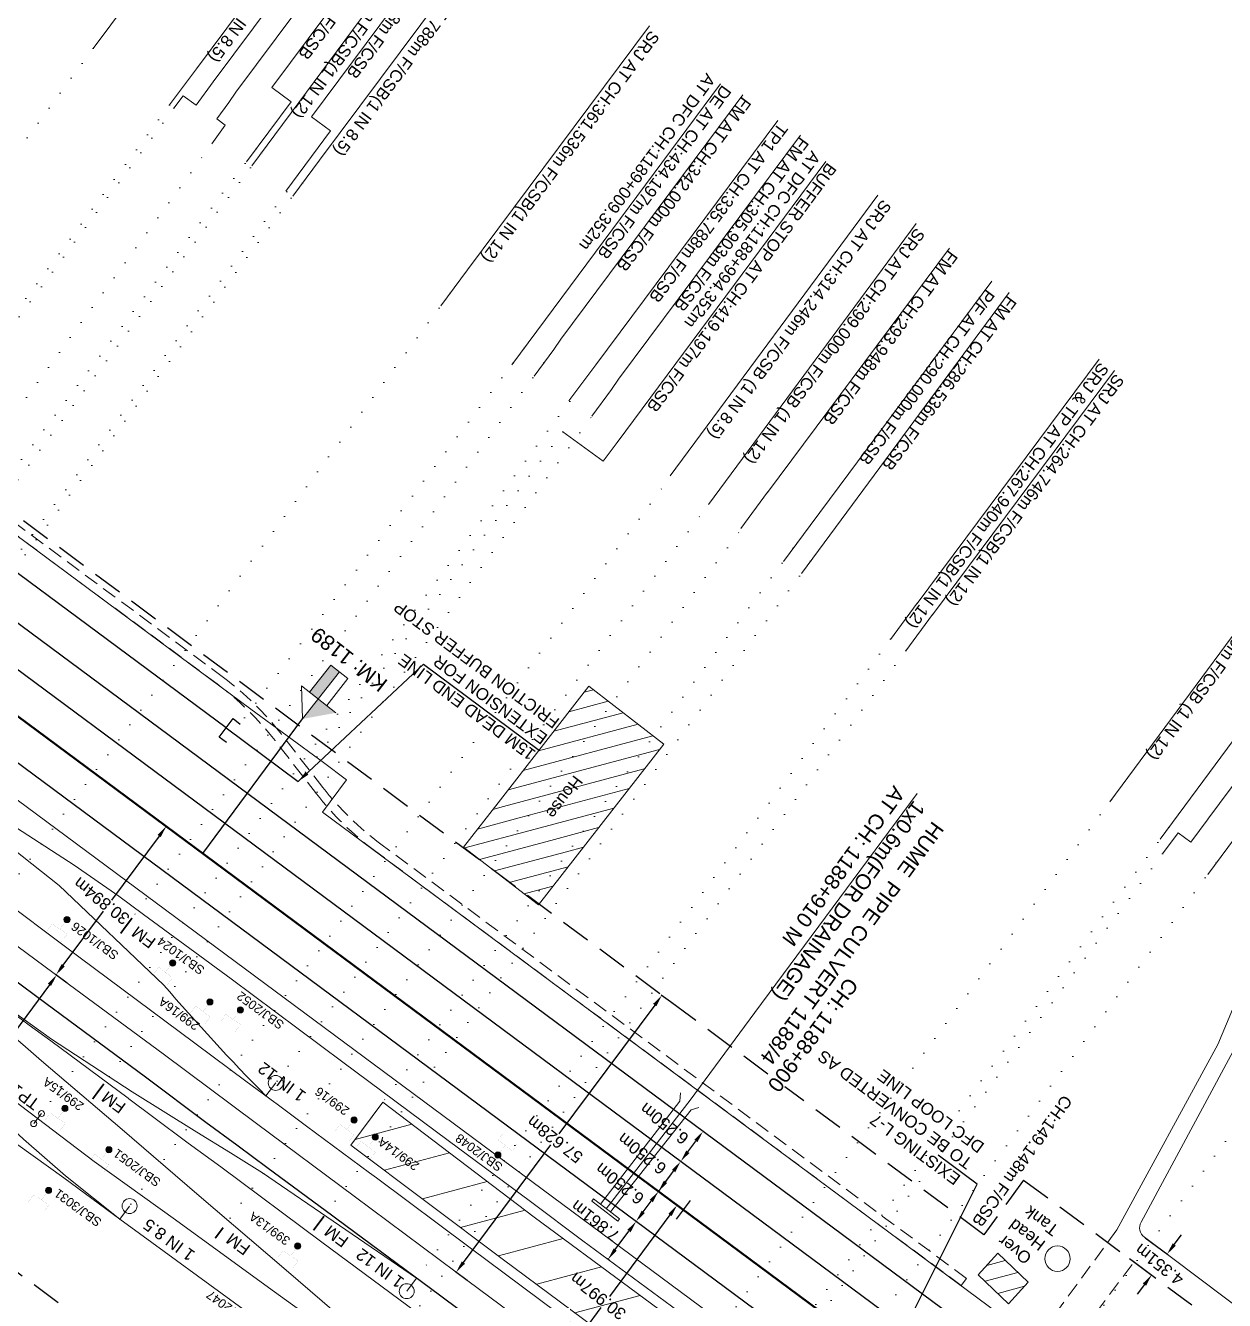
# Model space of a CAD drawing. Header units: metres. Extents: x 643874 to 646664, y 3378445 to 3380508.
# Drawn here: x 645187.2 to 645387.6, y 3379465.1 to 3379678.3 of the extents above; entities that cross this region are included whole.
import ezdxf
from ezdxf.enums import TextEntityAlignment as Align

# ---------------------------------------------------------------- set-up
doc = ezdxf.new("R2010")
doc.units = ezdxf.units.M
doc.header["$MEASUREMENT"] = 0
doc.header["$PDMODE"] = 35
doc.header["$PDSIZE"] = 1
for name, pattern in [('ACAD_ISO07W100', [3, 0, -3]), ('CENTER', [2, 1.25, -0.25, 0.25, -0.25]), ('DASHED', [0.75, 0.5, -0.25]), ('DASHED2', [0.375, 0.25, -0.125])]:
    doc.linetypes.add(name, pattern=pattern)
doc.layers.get('Defpoints').update_dxf_attribs({"color": 5, "lineweight": 0})
for name, color, linetype, lineweight in [('BRIDGE DETAILS PLAN', 7, 'Continuous', 0), ('C-ALIG-LABL-DG', 1, 'Continuous', 25), ('DOTED LINE', 7, 'ACAD_ISO07W100', 18), ('Exg track', 7, 'Continuous', 0), ('EXG. TP1-2', 7, 'Continuous', 13), ('Existing IR Track', 143, 'Continuous', 0), ('Existing Railway Boundary', 36, 'CENTER', 0), ('Km post', 1, 'Continuous', 13), ("NEW CHAWAPAIL STN. SRJ's", 10, 'Continuous', 0), ('NEW DFCC MAIN LINE - SHAMBHU - 05.03.2020$0$Proposed Alignment', 7, 'Continuous', 0), ('OHE MAST', 7, 'Continuous', 0), ('Platform', 7, 'Continuous', 13), ('Proposed Chainage', 10, 'Continuous', 0), ('PROPOSED DFCC TRACK', 1, 'Continuous', 0), ('Residential Building Pucca', 7, 'Continuous', 13), ("SARAI BANJARA STN SRJ's", 251, 'Continuous', 0), ('Subroad Edge', 34, 'Continuous', 0), ('Tank', 7, 'Continuous', 0), ('Text', 7, 'Continuous', 13)]:
    doc.layers.add(name, color=color, linetype=linetype, lineweight=lineweight)
for name, color, linetype in [('Dimension', 10, 'Continuous'), ('PROPOSED STATION BUILDING', 10, 'Continuous'), ("SARAI BANJARA STN. SRJ's", 10, 'Continuous')]:
    doc.layers.add(name, color=color, linetype=linetype)
doc.styles.add('ARIAL', font='arial.ttf')
doc.styles.get("Standard").update_dxf_attribs({"font": 'arial.ttf'})
doc.styles.add('Style-Arial', font='arial.ttf')
doc.styles.add('Text', font='arial.ttf', dxfattribs={"height": 2})
doc.linetypes.add('F-LINE', pattern='A,0.6,["X",Standard,S=0.3,R=0,X=0,Y=-0.15],0.1', length=0.7)
doc.dimstyles.new('ISO-25', dxfattribs={"dimtxt": 2.5, "dimasz": 2.5, "dimexe": 1.25, "dimexo": 0.625, "dimtad": 1, "dimdec": 3, "dimtxsty": 'Standard', "dimcen": 2.5, "dimadec": 0, "dimazin": 0, "dimtfac": 1, "dimtdec": 3, "dimtmove": 0, "dimatfit": 3, "dimfxl": 1, "dimarcsym": 0})
doc.dimstyles.get("Standard").update_dxf_attribs({"dimtxt": 2.5, "dimasz": 2.5, "dimexe": 0.18, "dimexo": 0.0625, "dimgap": 0.09, "dimtad": 0, "dimtih": 1, "dimtoh": 1, "dimdec": 3, "dimzin": 0, "dimdsep": 46, "dimtxsty": 'ARIAL', "dimcen": 0.09, "dimadec": 0, "dimazin": 0, "dimtfac": 1, "dimtdec": 3, "dimtofl": 0, "dimtmove": 0, "dimatfit": 3, "dimfxl": 1, "dimtolj": 1, "dimtzin": 0, "dimarcsym": 0})

# ---------------------------------------------------------------- blocks, each defined once
blk = doc.blocks.new('*D5')
at = {"layer": 'Defpoints', "color": 0, "lineweight": 13, "transparency": 16777216}
for p in [(645212.71, 3379542.96), (645192.35, 3379519.6), (645194.3, 3379518.15)]:
    blk.add_point(p, dxfattribs=at)
at = {"layer": 'Dimension', "color": 0, "lineweight": -2, "transparency": 16777216}
for p, q in [((645212.61, 3379543.04), (645210.66, 3379544.48)), ((645209.57, 3379542.8), (645201.62, 3379532.09)), ((645193.54, 3379521.2), (645200.26, 3379530.25)), ((645194.2, 3379518.22), (645192.25, 3379519.67))]:
    blk.add_line(p, q, dxfattribs=at)
at = {"layer": 'Dimension', "color": 0, "lineweight": 13, "transparency": 16777216}
for points in [[(645209.3, 3379543), (645209.84, 3379542.6), (645210.76, 3379544.41)], [(645193.27, 3379521.4), (645193.81, 3379521), (645192.35, 3379519.6)]]:
    blk.add_solid(points, dxfattribs=at)
at = {"layer": 'Dimension', "color": 0, "lineweight": 0, "transparency": 16777216, "insert": (645199.95, 3379531.95), "char_height": 2, "attachment_point": 5, "rotation": 142, "style": 'Style-Arial'}
blk.add_mtext('\\A1;30.894m', dxfattribs=at)
blk = doc.blocks.new('TerminatorOpen_0.5')
at = {"color": 0, "linetype": 'ByBlock', "lineweight": -2}
for q in [(-1, 0.25), (-1, 0), (-1, -0.25)]:
    blk.add_line((0, 0), q, dxfattribs=at)
blk = doc.blocks.new('*D7')
at = {"layer": 'Defpoints', "color": 0, "lineweight": 13, "transparency": 16777216}
for p in [(645293.02, 3379483.38), (645274.55, 3379458.48), (645277.67, 3379456.16)]:
    blk.add_point(p, dxfattribs=at)
at = {"layer": 'Dimension', "color": 0, "lineweight": -2, "transparency": 16777216}
for p, q in [((645293.12, 3379483.3), (645296.24, 3379480.98)), ((645294.95, 3379479.45), (645284.83, 3379465.81)), ((645278.87, 3379457.77), (645283.47, 3379463.97)), ((645274.65, 3379458.41), (645277.77, 3379456.09))]:
    blk.add_line(p, q, dxfattribs=at)
at = {"layer": 'Dimension', "color": 0, "lineweight": 13, "transparency": 16777216}
for points in [[(645294.69, 3379479.65), (645295.22, 3379479.25), (645296.14, 3379481.06)], [(645278.6, 3379457.97), (645279.13, 3379457.57), (645277.67, 3379456.16)]]:
    blk.add_solid(points, dxfattribs=at)
at = {"layer": 'Dimension', "color": 0, "lineweight": 0, "transparency": 16777216, "insert": (645282.92, 3379465.86), "char_height": 2, "attachment_point": 5, "rotation": 142, "style": 'Style-Arial'}
blk.add_mtext('\\A1;30.997m', dxfattribs=at)
blk = doc.blocks.new('*D12')
at = {"layer": 'Defpoints', "color": 0, "lineweight": 13, "transparency": 16777216}
for p in [(645293.02, 3379483.38), (645293.02, 3379483.38), (645289.29, 3379478.36)]:
    blk.add_point(p, dxfattribs=at)
at = {"layer": 'Dimension', "color": 0, "lineweight": -2, "transparency": 16777216}
blk.add_line((645290.49, 3379479.96), (645291.83, 3379481.77), dxfattribs=at)
at = {"layer": 'Dimension', "color": 0, "lineweight": 13, "transparency": 16777216}
for points in [[(645291.56, 3379481.97), (645292.09, 3379481.57), (645293.02, 3379483.38)], [(645290.22, 3379480.16), (645290.75, 3379479.76), (645289.29, 3379478.36)]]:
    blk.add_solid(points, dxfattribs=at)
at = {"layer": 'Dimension', "color": 0, "lineweight": 0, "transparency": 16777216, "insert": (645286.55, 3379484.68), "char_height": 2, "attachment_point": 5, "rotation": 142, "style": 'Style-Arial'}
blk.add_mtext('\\A1;6.250m', dxfattribs=at)
blk = doc.blocks.new('OHE MAST')
h = blk.add_hatch(color=256)
edge = h.paths.add_edge_path()
edge.add_arc((0, 0), 0.514, 0, 360)
at = {"const_width": 0.01, "flags": 128}
for points in [[(1.5, 3.5), (1.5, 2), (-1.5, 2), (-1.5, 3.5)], [(0, 2), (0, 0)]]:
    blk.add_lwpolyline(points, dxfattribs=at)
blk.add_circle((0, 0), 0.514)
blk = doc.blocks.new('*D36')
at = {"layer": 'Defpoints', "color": 0, "linetype": 'Continuous', "lineweight": 13, "transparency": 16777216}
for p in [(645374.24, 3379475.72), (645371.65, 3379472.22), (645375.45, 3379469.4)]:
    blk.add_point(p, dxfattribs=at)
at = {"layer": 'Subroad Edge', "color": 0, "linetype": 'Continuous', "lineweight": -2, "transparency": 16777216}
for p, q in [((645374.35, 3379475.64), (645378.14, 3379472.82)), ((645379.23, 3379474.5), (645380.42, 3379476.11)), ((645371.75, 3379472.15), (645375.55, 3379469.33)), ((645374.25, 3379467.8), (645373.06, 3379466.19))]:
    blk.add_line(p, q, dxfattribs=at)
at = {"layer": 'Subroad Edge', "color": 0, "linetype": 'Continuous', "lineweight": 13, "transparency": 16777216}
for points in [[(645378.96, 3379474.7), (645379.5, 3379474.3), (645378.04, 3379472.9)], [(645373.99, 3379468), (645374.52, 3379467.6), (645375.45, 3379469.4)]]:
    blk.add_solid(points, dxfattribs=at)
at = {"layer": 'Subroad Edge', "color": 0, "linetype": 'Continuous', "transparency": 16777216, "insert": (645376.74, 3379471.15), "char_height": 2, "attachment_point": 5, "rotation": 142, "style": 'Style-Arial'}
blk.add_mtext('\\A1;4.351m', dxfattribs=at)
blk = doc.blocks.new('*D52')
at = {"layer": 'Defpoints', "color": 0, "lineweight": 13, "transparency": 16777216}
for p in [(645289.29, 3379478.36), (645289.54, 3379478.17), (645284.86, 3379471.86)]:
    blk.add_point(p, dxfattribs=at)
at = {"layer": 'Dimension', "color": 0, "lineweight": -2, "transparency": 16777216}
for p, q in [((645289.44, 3379478.25), (645289.19, 3379478.43)), ((645285.8, 3379473.65), (645288.1, 3379476.75)), ((645284.76, 3379471.93), (645284.51, 3379472.12))]:
    blk.add_line(p, q, dxfattribs=at)
at = {"layer": 'Dimension', "color": 0, "lineweight": 13, "transparency": 16777216}
for points in [[(645287.83, 3379476.95), (645288.37, 3379476.55), (645289.29, 3379478.36)], [(645285.53, 3379473.85), (645286.07, 3379473.45), (645284.61, 3379472.04)]]:
    blk.add_solid(points, dxfattribs=at)
at = {"layer": 'Dimension', "color": 0, "lineweight": 0, "transparency": 16777216, "insert": (645282.48, 3379478.44), "char_height": 2, "attachment_point": 5, "rotation": 142, "style": 'Style-Arial'}
blk.add_mtext('\\A1;7.861m', dxfattribs=at)
blk = doc.blocks.new('*D76')
at = {"layer": 'Defpoints', "color": 0, "lineweight": 13, "transparency": 16777216}
for p in [(645296.74, 3379488.39), (645296.74, 3379488.39), (645293.02, 3379483.38)]:
    blk.add_point(p, dxfattribs=at)
at = {"layer": 'Dimension', "color": 0, "lineweight": -2, "transparency": 16777216}
blk.add_line((645294.21, 3379484.98), (645295.55, 3379486.79), dxfattribs=at)
at = {"layer": 'Dimension', "color": 0, "lineweight": 13, "transparency": 16777216}
for points in [[(645295.28, 3379486.99), (645295.82, 3379486.59), (645296.74, 3379488.39)], [(645293.94, 3379485.18), (645294.48, 3379484.78), (645293.02, 3379483.38)]]:
    blk.add_solid(points, dxfattribs=at)
at = {"layer": 'Dimension', "color": 0, "lineweight": 0, "transparency": 16777216, "insert": (645290.28, 3379489.7), "char_height": 2, "attachment_point": 5, "rotation": 142, "style": 'Style-Arial'}
blk.add_mtext('\\A1;6.250m', dxfattribs=at)
blk = doc.blocks.new('*D77')
at = {"layer": 'Defpoints', "color": 0, "lineweight": 13, "transparency": 16777216}
for p in [(645300.47, 3379493.41), (645300.47, 3379493.41), (645296.74, 3379488.39)]:
    blk.add_point(p, dxfattribs=at)
at = {"layer": 'Dimension', "color": 0, "lineweight": -2, "transparency": 16777216}
blk.add_line((645297.93, 3379490), (645299.27, 3379491.81), dxfattribs=at)
at = {"layer": 'Dimension', "color": 0, "lineweight": 13, "transparency": 16777216}
for points in [[(645299.01, 3379492.01), (645299.54, 3379491.61), (645300.47, 3379493.41)], [(645297.67, 3379490.2), (645298.2, 3379489.8), (645296.74, 3379488.39)]]:
    blk.add_solid(points, dxfattribs=at)
at = {"layer": 'Dimension', "color": 0, "lineweight": 0, "transparency": 16777216, "insert": (645294, 3379494.72), "char_height": 2, "attachment_point": 5, "rotation": 142, "style": 'Style-Arial'}
blk.add_mtext('\\A1;6.250m', dxfattribs=at)
blk = doc.blocks.new('*D143')
at = {"layer": 'Defpoints', "color": 0, "lineweight": 13, "transparency": 16777216}
for p in [(645192.43, 3379519.54), (645194.3, 3379518.15), (645168.2, 3379482.98)]:
    blk.add_point(p, dxfattribs=at)
at = {"layer": 'Dimension', "color": 0, "lineweight": -2, "transparency": 16777216}
for p, q in [((645194.2, 3379518.22), (645192.33, 3379519.61)), ((645191.24, 3379517.93), (645172.71, 3379492.95)), ((645167.53, 3379485.97), (645171.34, 3379491.11)), ((645168.1, 3379483.05), (645166.24, 3379484.44))]:
    blk.add_line(p, q, dxfattribs=at)
at = {"layer": 'Dimension', "color": 0, "lineweight": 13, "transparency": 16777216}
for points in [[(645190.97, 3379518.13), (645191.51, 3379517.73), (645192.43, 3379519.54)], [(645167.26, 3379486.17), (645167.8, 3379485.77), (645166.34, 3379484.36)]]:
    blk.add_solid(points, dxfattribs=at)
at = {"layer": 'Dimension', "color": 0, "lineweight": 0, "transparency": 16777216, "insert": (645171.14, 3379492.7), "char_height": 2, "attachment_point": 5, "rotation": 143, "style": 'Style-Arial'}
blk.add_mtext('\\A1;43.795m', dxfattribs=at)
blk = doc.blocks.new('*D389')
at = {"layer": 'Defpoints', "color": 0, "lineweight": 13, "transparency": 16777216}
for p in [(645295.54, 3379514.7), (645259.23, 3379469.89), (645261.18, 3379468.44)]:
    blk.add_point(p, dxfattribs=at)
at = {"layer": 'Dimension', "color": 0, "lineweight": -2, "transparency": 16777216}
for p, q in [((645295.44, 3379514.78), (645293.49, 3379516.22)), ((645292.4, 3379514.54), (645276.39, 3379492.99)), ((645260.42, 3379471.49), (645275.02, 3379491.15)), ((645261.08, 3379468.51), (645259.13, 3379469.96))]:
    blk.add_line(p, q, dxfattribs=at)
at = {"layer": 'Dimension', "color": 0, "lineweight": 13, "transparency": 16777216}
for points in [[(645292.13, 3379514.74), (645292.67, 3379514.34), (645293.59, 3379516.15)], [(645260.16, 3379471.69), (645260.69, 3379471.29), (645259.23, 3379469.89)]]:
    blk.add_solid(points, dxfattribs=at)
at = {"layer": 'Dimension', "color": 0, "lineweight": 0, "transparency": 16777216, "insert": (645275.71, 3379492.07), "char_height": 2, "attachment_point": 5, "rotation": 142, "style": 'Style-Arial'}
blk.add_mtext('\\A1;57.628m', dxfattribs=at)
blk = doc.blocks.new('Tick Hor')
blk.add_lwpolyline([(-19.7, 0), (19.7, 0)])
blk = doc.blocks.new('KM Post')
at = {"layer": 'Km post', "lineweight": 13}
h = blk.add_hatch(color=256, dxfattribs=at)
h.paths.add_polyline_path([(0, -8.9), (1.63, -8.9), (1.63, -3.79), (0, -3.79)])
h.paths.add_polyline_path([(0, -3.79), (0, 0), (-3.36, -3.79)])
for p, q in [((0, -8.9), (0, 0)), ((3.13, -3.79), (0, 0)), ((3.13, -3.79), (-3.36, -3.79))]:
    blk.add_line(p, q, dxfattribs=at)
blk.add_lwpolyline([(1.63, -3.79), (1.63, -8.9), (-1.63, -8.9), (-1.63, -3.79)], dxfattribs=at)

msp = doc.modelspace()

# ---------------------------------------------------------------- hatches: boundary and pattern name
at = {"layer": 'Platform', "linetype": 'Continuous'}
h = msp.add_hatch(dxfattribs=at)
h.set_pattern_fill('ANSI31', scale=20, angle=150)
h.paths.add_polyline_path([(645293.8981, 3379558.1822), (645281.3983, 3379567.8647), (645266.2229, 3379548.3739), (645279.0889, 3379539.1617)])
h.paths.add_polyline_path([(645278.8144, 3379553.8517), (645273.3422, 3379546.5899), (645275.7774, 3379544.7549), (645281.2495, 3379552.0167)], flags=24)
h = msp.add_hatch(dxfattribs=at)
h.set_pattern_fill('ANSI31', scale=20, angle=150)
h.paths.add_polyline_path([(645272.9511, 3379531.2786), (645279.0889, 3379539.1617), (645266.2229, 3379548.3739), (645260.4514, 3379540.9611)])
h.paths.add_polyline_path([(645278.8144, 3379553.8517), (645273.3422, 3379546.5899), (645275.7774, 3379544.7549), (645281.2495, 3379552.0167)], flags=9)
h = msp.add_hatch(dxfattribs=at)
h.set_pattern_fill('ANSI31', scale=50, angle=150)
h.set_pattern_definition([(195, (-445.12, 430.885), (1.617619032, -6.037036414), [])])
h.paths.add_polyline_path([(645388.368, 3379392.9797), (645304.213, 3379455.4258), (645272.2708, 3379479.0948), (645246.941, 3379498.2866), (645241.6264, 3379491.121), (645267.1544, 3379471.9597), (645299.3762, 3379447.9702), (645382.0595, 3379386.6145), (645407.2067, 3379367.9023), (645445.7824, 3379339.3212), (645477.696, 3379315.5924), (645490.075, 3379306.3432), (645496.708, 3379301.4503), (645576.3204, 3379242.2279), (645644.7773, 3379191.3947), (645671.2118, 3379171.8795), (645670.9928, 3379172.1437), (645676.372, 3379179.1632), (645676.3426, 3379179.3032), (645650.5263, 3379198.4861), (645589.4975, 3379243.4798), (645501.7605, 3379308.8655), (645483.8658, 3379322.1325), (645450.5926, 3379346.7929), (645412.2621, 3379375.2029)])
h.paths.add_polyline_path([(645474.6884, 3379328.7775), (645432.0289, 3379360.1297), (645429.1376, 3379356.1502), (645441.5677, 3379347.2272), (645440.4801, 3379345.5986), (645449.5306, 3379338.7647), (645450.793, 3379340.3586), (645471.7971, 3379324.7979)], flags=16)
h = msp.add_hatch(dxfattribs=at)
h.set_pattern_fill('ANSI31', scale=20, angle=150)
h.paths.add_polyline_path([(645354.8012, 3379468.1784), (645351.5497, 3379464.579), (645346.4796, 3379469.4409), (645349.7341, 3379473.0437)])

# ---------------------------------------------------------------- linework, layer by layer
at = {"layer": 'C-ALIG-LABL-DG', "color": 1, "linetype": 'Continuous', "lineweight": 25}
msp.add_line((645216.8487, 3379539.8892), (645233.5327, 3379562.3757), dxfattribs=at)
at = {"layer": 'DOTED LINE', "lineweight": 13}
for p, q in [((645198.5612, 3379674.4848), (645106.1119, 3379549.5485)), ((645211.3158, 3379665.0291), (645141.7376, 3379571.2744)), ((645141.6876, 3379553.5609), (645218.4044, 3379658.5527)), ((645199.3928, 3379500.0948), (645281.9048, 3379613.0176)), ((645203.0107, 3379478.7627), (645295.069, 3379602.938)), ((645227.4332, 3379499.3441), (645301.385, 3379598.2556)), ((645219.6103, 3379476.4407), (645306.8951, 3379594.1706))]:
    msp.add_line(p, q, dxfattribs=at)
at = {"layer": 'DOTED LINE', "linetype": 'ACAD_ISO07W100', "lineweight": 18}
for p, q in [((645212.0473, 3379664.4867), (645125.466, 3379547.7493)), ((645230.8934, 3379650.5151), (645143.2668, 3379532.3684)), ((645273.8939, 3379621.9172), (645204.0911, 3379527.8028)), ((645278.1882, 3379615.4527), (645189.2659, 3379495.559)), ((645315.5358, 3379590.9345), (645246.941, 3379498.2866)), ((645318.4529, 3379588.7641), (645236.2334, 3379478.0312)), ((645331.8177, 3379575.694), (645252.5844, 3379468.8643)), ((645334.3835, 3379573.7919), (645245.808, 3379454.3662)), ((645280.2133, 3379429.2153), (645369.9257, 3379550.4668)), ((645378.3228, 3379544.2192), (645284.2191, 3379417.0327)), ((645386.2615, 3379538.3125), (645295.4783, 3379415.9198)), ((645408.1161, 3379519.1297), (645320.0451, 3379400.3838))]:
    msp.add_line(p, q, dxfattribs=at)
at = {"layer": 'DOTED LINE', "lineweight": 18}
for p, q in [((645225.7926, 3379657.706), (645135.8936, 3379538.6078)), ((645226.6973, 3379657.0329), (645142.6561, 3379544.3088)), ((645233.5163, 3379651.9593), (645143.9303, 3379531.8127)), ((645258.2202, 3379633.579), (645174.6936, 3379520.9604))]:
    msp.add_line(p, q, dxfattribs=at)
at = {"layer": 'DOTED LINE', "color": 1, "linetype": 'ACAD_ISO07W100', "lineweight": 18}
msp.add_line((645270.6004, 3379624.3677), (645221.9331, 3379560.0244), dxfattribs=at)
at = {"layer": 'DOTED LINE', "linetype": 'ACAD_ISO07W100', "lineweight": 18}
msp.add_lwpolyline([(645377.2691, 3379539.8336), (645289.9133, 3379422.0523)], dxfattribs=at)
at = {"layer": 'Exg track', "const_width": 0.3, "flags": 128}
for points in [[(645205.0483, 3379529.0874), (645203.134, 3379526.5182)], [(645200.3259, 3379501.3472), (645198.4597, 3379498.8424)], [(645237.0963, 3379479.1894), (645235.3704, 3379476.873)], [(645220.2743, 3379477.332), (645218.9462, 3379475.5494)]]:
    msp.add_lwpolyline(points, dxfattribs=at)
at = {"layer": 'EXG. TP1-2', "linetype": 'Continuous', "lineweight": 13}
msp.add_line((645189.9178, 3379496.3956), (645188.614, 3379494.7225), dxfattribs=at)
for centre in [(645189.9178, 3379496.3956), (645188.614, 3379494.7225)]:
    msp.add_circle(centre, 0.5, dxfattribs=at)
at = {"layer": 'Existing IR Track', "color": 0, "lineweight": 20, "flags": 128}
for points in [[(645276.0729, 3379457.3456), (645259.2161, 3379469.905), (645242.1859, 3379482.5771), (645225.8403, 3379494.7122), (645210.2246, 3379506.4111), (645193.5179, 3379518.7265), (645177.9655, 3379530.1923), (645162.6466, 3379541.3767), (645149.0777, 3379551.2539), (645144.6733, 3379554.4689), (645131.6326, 3379563.9879), (645118.4271, 3379573.5935), (645112.4825, 3379577.8856), (645106.8962, 3379581.8944), (645095.7432, 3379589.9487), (645083.1527, 3379599.0279), (645072.9111, 3379606.3856), (645053.8595, 3379620.0981)], [(645410.9714, 3379378.2552), (645378.7924, 3379402.1808), (645346.2268, 3379426.3814), (645329.606, 3379438.7007), (645297.3167, 3379462.622), (645280.3899, 3379475.1251), (645271.6639, 3379481.6909), (645257.8621, 3379491.888), (645240.2623, 3379504.9717), (645221.6204, 3379518.9284), (645206.9825, 3379529.6928), (645202.839, 3379532.729), (645195.3921, 3379537.9337), (645177.0138, 3379549.827), (645163.4744, 3379558.0795), (645154.4054, 3379563.6113), (645141.7376, 3379571.2744), (645134.1416, 3379575.807), (645130.6123, 3379577.9835)], [(645402.9346, 3379368.9541), (645386.3783, 3379381.2316), (645371.1837, 3379392.5445), (645357.1101, 3379403.0069), (645342.8926, 3379413.5423), (645327.4995, 3379424.9542), (645312.8706, 3379435.7977), (645295.9274, 3379448.4032), (645279.0288, 3379460.913), (645261.5522, 3379473.9399), (645245.8914, 3379485.6238), (645244.7456, 3379486.4783), (645234.221, 3379494.3114), (645229.0702, 3379498.1379), (645228.9238, 3379498.24), (645224.082, 3379501.8263), (645212.9414, 3379510.1015), (645196.3757, 3379522.4195), (645180.8936, 3379534.0033), (645165.7638, 3379545.1869), (645151.9046, 3379555.2497), (645150.6381, 3379556.1316)], [(645106.1119, 3379549.5485), (645116.1031, 3379542.2479), (645131.6397, 3379530.9186), (645148.1002, 3379518.9121), (645162.6901, 3379508.2347), (645176.0012, 3379498.4576), (645182.7807, 3379493.5283), (645185.9768, 3379491.1944), (645193.634, 3379485.6274), (645203.0107, 3379478.7627), (645206.2634, 3379476.3602), (645222.185, 3379464.7378), (645238.7161, 3379452.682), (645254.3131, 3379441.3748), (645269.7781, 3379430.0229), (645285.3601, 3379418.5748)], [(645143.6957, 3379543.5333), (645156.8776, 3379533.4786), (645167.0268, 3379525.1858), (645171.9943, 3379520.8358), (645177.0284, 3379516.4322), (645189.9327, 3379505.2389), (645203.3892, 3379493.7128), (645215.8887, 3379482.9961), (645230.8094, 3379470.1947), (645245.2595, 3379457.7786), (645256.8808, 3379447.7407), (645268.1683, 3379438.4733), (645280.2133, 3379429.2153)], [(645137.0115, 3379537.6637), (645139.3981, 3379535.6166), (645152.5627, 3379524.5635), (645158.3791, 3379519.7718), (645161.8562, 3379516.9231), (645171.3993, 3379509.3393), (645184.9822, 3379498.7965), (645198.7359, 3379488.4018), (645212.2845, 3379478.6179), (645227.8465, 3379467.3335), (645243.6761, 3379455.9094)], [(645143.8368, 3379531.6871), (645152.3237, 3379524.1738), (645161.1747, 3379516.0116), (645166.1971, 3379511.312), (645177.76, 3379500.5642), (645186.8947, 3379492.0927), (645193.9049, 3379485.993), (645203.0107, 3379478.7627)], [(645174.8734, 3379520.8276), (645191.5984, 3379508.8542), (645205.0704, 3379500.0217), (645215.8639, 3379493.2787), (645221.4782, 3379489.8133), (645226.8267, 3379486.4711), (645252.5715, 3379468.8738)], [(645253.9485, 3379462.1743), (645236.7521, 3379474.9097), (645219.8671, 3379487.4666), (645214.4465, 3379491.4699), (645208.4756, 3379495.8971), (645204.4809, 3379498.8586), (645204.3974, 3379498.9538), (645191.4496, 3379508.5314), (645187.8691, 3379511.1998), (645179.4235, 3379517.4672)]]:
    msp.add_lwpolyline(points, dxfattribs=at)
at = {"layer": 'Existing IR Track', "color": 7, "lineweight": 25, "flags": 128}
msp.add_lwpolyline([(645273.0778, 3379453.5948), (645256.4044, 3379466.0232), (645239.2802, 3379478.7592), (645238.5814, 3379479.2301), (645227.5474, 3379487.3852), (645222.7556, 3379490.9494), (645222.5458, 3379491.0946), (645217.3803, 3379494.9252), (645207.2705, 3379502.473), (645190.611, 3379514.8247), (645175.0013, 3379526.4038), (645146.1533, 3379547.5515), (645128.7706, 3379560.1776), (645115.5406, 3379569.7597), (645104.6955, 3379577.5385), (645099.2113, 3379581.4716), (645090.913, 3379587.4413), (645081.0438, 3379594.5181), (645069.667, 3379602.7326), (645050.9041, 3379616.2713)], dxfattribs=at)
at = {"layer": 'Existing IR Track', "color": 0, "lineweight": 20, "flags": 128}
msp.add_lwpolyline([(645141.7376, 3379571.2744), (645154.2198, 3379563.3247), (645163.0476, 3379557.3174), (645171.5441, 3379551.1841), (645175.8895, 3379547.9839), (645192.86, 3379534.5229), (645210.3286, 3379517.9481, 0.01870825), (645227.4332, 3379499.3441)], format="xyb", dxfattribs=at)
at = {"layer": 'Existing Railway Boundary', "color": 32, "linetype": 'DASHED2', "lineweight": 25, "ltscale": 20, "flags": 128}
for points in [[(644232.5396, 3380177.8416), (644249.4258, 3380165.3983), (644621.007, 3379887.6965), (644676.9944, 3379845.4482), (644702.8645, 3379825.9912), (644738.6024, 3379799.4801), (644742.2817, 3379796.7418), (644771.2557, 3379773.8192), (644804.6479, 3379750.2058), (644834.554, 3379728.6172), (644848.5372, 3379718.5093), (644863.2911, 3379707.9396), (644878.1999, 3379697.2589), (644893.8111, 3379686.127), (644909.381, 3379675.0245), (644918.4816, 3379668.5863), (644935.1691, 3379656.7791), (644907.7997, 3379620.3367), (644936.8456, 3379598.666), (644961.4527, 3379618.4234), (645145.9779, 3379481.4776), (645154.4712, 3379493.1591), (645276.7247, 3379402.534), (645271.4125, 3379395.0606), (645469.1907, 3379254.0062), (645478.6859, 3379267.1096), (645498.5589, 3379252.3702), (645510.5872, 3379243.9988), (645510.5872, 3379243.9988), (645531.3517, 3379228.922), (645544.8911, 3379218.91), (645549.0311, 3379215.8257)], [(645347.3898, 3379476.1361), (644839.4951, 3379853.9143)], [(645354.0612, 3379485.2547), (645347.3898, 3379476.1361)], [(645354.0612, 3379485.2547), (645365.5836, 3379476.7316), (645380.7215, 3379465.4803), (645395.3747, 3379454.618), (645409.5481, 3379444.0844), (645424.8201, 3379432.7734), (645441.3456, 3379420.4783), (645457.3414, 3379408.6347), (645474.4661, 3379395.8778), (645491.6559, 3379383.0888), (645510.3298, 3379369.1853), (645527.7494, 3379356.2947), (645537.1898, 3379349.2929), (645520.1413, 3379326.1101)]]:
    msp.add_lwpolyline(points, dxfattribs=at)
at = {"layer": 'NEW DFCC MAIN LINE - SHAMBHU - 05.03.2020$0$Proposed Alignment', "color": 1, "linetype": 'F-LINE', "lineweight": 18, "ltscale": 5, "flags": 128}
msp.add_lwpolyline([(645772.0419, 3379113.9542), (645582.3419, 3379254.7025), (645570.0522, 3379263.8208), (644977.1184, 3379703.7491)], dxfattribs=at)
at = {"layer": 'Platform', "color": 7, "linetype": 'Continuous', "flags": 128}
msp.add_lwpolyline([(645279.0889, 3379539.1617), (645272.9511, 3379531.2786), (645260.4514, 3379540.9611), (645266.2218, 3379548.3725)], dxfattribs=at)
at = {"layer": 'Platform', "color": 7, "linetype": 'Continuous', "lineweight": 15, "flags": 128}
msp.add_lwpolyline([(645407.2067, 3379367.9023), (645382.0595, 3379386.6145), (645299.3762, 3379447.9702), (645267.1544, 3379471.9597), (645241.6264, 3379491.121), (645246.941, 3379498.2866), (645272.2708, 3379479.0948), (645304.213, 3379455.4258), (645388.368, 3379392.9797)], dxfattribs=at)
at = {"layer": 'Proposed Chainage', "color": 10, "lineweight": 0}
msp.add_lwpolyline([(645283.3489, 3379481.2387), (645296.5924, 3379498.4837), (645296.7001, 3379499.8471)], dxfattribs=at)
at = {"layer": 'Proposed Chainage', "color": 10, "lineweight": 0, "elevation": 0.001}
msp.add_lwpolyline([(645285.0279, 3379479.9406), (645298.4829, 3379497.0108), (645299.7847, 3379497.4303)], dxfattribs=at)
at = {"layer": 'Proposed Chainage', "flags": 128}
msp.add_lwpolyline([(645295.9973, 3379487.3907), (645293.018, 3379483.3752)], dxfattribs=at)
at = {"layer": 'Proposed Chainage', "color": 10, "lineweight": 0}
msp.add_lwpolyline([(645282.1795, 3379482.1501), (645281.8792, 3379481.7505), (645283.0412, 3379480.8446), (645286.2271, 3379478.3815), (645286.5329, 3379478.7771), (645283.3478, 3379481.2396)], close=True, dxfattribs=at)
at = {"layer": 'PROPOSED DFCC TRACK', "color": 5, "linetype": 'DASHED', "lineweight": 13, "ltscale": 5}
msp.add_line((645344.4938, 3379468.8412), (645343.6, 3379467.6366), dxfattribs=at)
at = {"layer": 'PROPOSED STATION BUILDING', "linetype": 'DASHED', "lineweight": 13, "ltscale": 5}
for points in [[(645369.6297, 3379476.9355), (645358.8451, 3379462.2148, 0.21801728), (645361.3385, 3379457.342)], [(645363.6856, 3379459.0052, -0.14971683), (645363.9192, 3379460.1531), (645372.5125, 3379471.5821)]]:
    msp.add_lwpolyline(points, format="xyb", dxfattribs=at)
at = {"layer": 'Residential Building Pucca', "color": 0, "lineweight": 18, "ltscale": 10, "flags": 128}
for points in [[(645266.2218, 3379548.3725), (645281.3983, 3379567.8647), (645293.8981, 3379558.1822)], [(645293.8981, 3379558.1822), (645279.0889, 3379539.1617)]]:
    msp.add_lwpolyline(points, dxfattribs=at)
at = {"layer": 'Residential Building Pucca', "color": 0, "linetype": 'Continuous', "flags": 128}
msp.add_lwpolyline([(645354.8012, 3379468.1784), (645351.5497, 3379464.579), (645346.4796, 3379469.4409), (645349.7341, 3379473.0437), (645354.8012, 3379468.1784)], close=True, dxfattribs=at)
at = {"layer": "SARAI BANJARA STN SRJ's", "color": 0, "lineweight": 20}
for p, q in [((645219.2086, 3379662.7039), (645220.6027, 3379661.6696)), ((645220.6027, 3379661.6696), (645218.4044, 3379658.5527))]:
    msp.add_line(p, q, dxfattribs=at)
at = {"layer": "SARAI BANJARA STN SRJ's", "color": 7, "lineweight": 20}
for p, q in [((645227.4332, 3379499.3441), (645229.0541, 3379501.5196)), ((645203.0107, 3379478.7627), (645204.6316, 3379480.9383)), ((645252.5715, 3379468.8738), (645250.9506, 3379466.6983))]:
    msp.add_line(p, q, dxfattribs=at)
at = {"layer": "SARAI BANJARA STN SRJ's", "color": 0, "lineweight": 20, "flags": 128}
for points in [[(645198.5612, 3379674.4848), (645233.4813, 3379721.3751)], [(645211.3276, 3379665.0449), (645215.8097, 3379671.1004), (645215.8348, 3379671.0957), (645246.2302, 3379711.9144)], [(645212.0473, 3379664.4867), (645213.6085, 3379666.5916), (645215.7366, 3379665.0133), (645218.6188, 3379668.9087), (645218.6096, 3379668.8963), (645249.0066, 3379709.7137)], [(645224.168, 3379655.5127), (645231.624, 3379665.5875), (645228.4322, 3379667.9557), (645255.8288, 3379704.7734)], [(645225.0749, 3379654.8391), (645260.1424, 3379702.2541)], [(645230.7732, 3379650.625), (645238.2293, 3379660.6998), (645235.0374, 3379663.0681), (645262.434, 3379699.8857)], [(645231.8925, 3379649.767), (645236.3746, 3379655.8224), (645236.3997, 3379655.8177), (645266.7951, 3379696.6364)], [(645256.6509, 3379631.4581), (645261.1139, 3379637.49), (645261.1143, 3379637.4808), (645291.5135, 3379678.2967)], [(645278.0561, 3379615.5506), (645282.5382, 3379621.6061), (645282.5634, 3379621.6014), (645312.9587, 3379662.4201)], [(645294.9599, 3379603.0359), (645329.6785, 3379649.98)], [(645301.3893, 3379598.2613), (645336.1077, 3379645.2052)], [(645306.7947, 3379594.2516), (645311.2528, 3379600.2769), (645311.2458, 3379600.2674), (645341.645, 3379641.0833)], [(645313.903, 3379588.7278), (645318.3611, 3379594.7531), (645318.3541, 3379594.7436), (645348.7533, 3379635.5594)], [(645316.9448, 3379586.7241), (645351.6632, 3379633.668)], [(645331.8129, 3379575.6876), (645336.271, 3379581.7129), (645336.264, 3379581.7034), (645366.6632, 3379622.5192)], [(645334.3835, 3379573.7919), (645338.8416, 3379579.8172), (645338.8346, 3379579.8077), (645369.2338, 3379620.6235)], [(645368.4863, 3379548.5201), (645403.1889, 3379595.4388)], [(645376.8917, 3379542.2837), (645411.5944, 3379589.2024)], [(645377.2691, 3379539.8336), (645379.8659, 3379543.3354), (645381.994, 3379541.757), (645384.8762, 3379545.6525), (645384.867, 3379545.64), (645415.2641, 3379586.4575)], [(645384.8373, 3379536.3875), (645389.2776, 3379542.3888), (645389.2684, 3379542.3763), (645419.6655, 3379583.1938)]]:
    msp.add_lwpolyline(points, dxfattribs=at)
at = {"layer": "SARAI BANJARA STN SRJ's", "color": 0, "lineweight": 20}
for points in [[(645219.2096, 3379662.7032), (645221.2414, 3379665.4418), (645222.4085, 3379667.1802), (645252.8047, 3379707.9983)], [(645272.2592, 3379619.718), (645275.5579, 3379624.1608), (645276.725, 3379625.8992), (645307.1211, 3379666.7173)], [(645281.9048, 3379613.0176), (645285.2035, 3379617.4604), (645286.3706, 3379619.1988), (645316.7667, 3379660.0169)]]:
    msp.add_lwpolyline(points, dxfattribs=at)
at = {"layer": "SARAI BANJARA STN SRJ's", "color": 7}
for centre in [(645229.0541, 3379501.5196), (645204.6316, 3379480.9383), (645250.9506, 3379466.6983)]:
    msp.add_circle(centre, 1.2487, dxfattribs=at)
at = {"layer": "SARAI BANJARA STN. SRJ's", "color": 1, "lineweight": 25}
msp.add_line((645220.7784, 3379560.8811), (645232.8248, 3379551.9433), dxfattribs=at)
at = {"layer": "SARAI BANJARA STN. SRJ's", "color": 1, "lineweight": 25, "flags": 128}
for points in [[(645628.4808, 3379242.2604), (644502.6124, 3380077.6005)], [(645585.3212, 3379258.7179), (645573.0315, 3379267.8363), (644749.7565, 3379878.6666)], [(645220.7784, 3379560.8811), (644826.7042, 3379853.2652)], [(645220.8354, 3379558.4406), (645219.6308, 3379559.3344), (645221.926, 3379562.4279), (645223.1307, 3379561.5341)]]:
    msp.add_lwpolyline(points, dxfattribs=at)
msp.add_lwpolyline([(645419.9177, 3379404.7833, 0.00062224), (645418.2202, 3379406.046), (644568.9749, 3380036.1454)], format="xyb", dxfattribs=at)
at = {"layer": "SARAI BANJARA STN. SRJ's", "color": 1, "lineweight": 50, "flags": 128}
msp.add_lwpolyline([(646418.7438, 3378626.0243), (645924.3649, 3379013.0522), (645920.4277, 3379016.1342), (645916.4899, 3379019.2154), (645912.5508, 3379022.2949), (645908.6098, 3379025.372), (645904.6663, 3379028.4458), (645900.7195, 3379031.5155), (645896.7689, 3379034.5802), (645892.8138, 3379037.6392, 0.00313394), (645862.9044, 3379060.4363), (645858.9065, 3379063.4391), (645854.9042, 3379066.436), (645850.8982, 3379069.428), (645846.889, 3379072.4158), (645842.8774, 3379075.4002), (645838.8639, 3379078.3821), (645834.8492, 3379081.3623), (645830.8338, 3379084.3418), (644638.4218, 3379969.054)], format="xyb", dxfattribs=at)
at = {"layer": "SARAI BANJARA STN. SRJ's", "color": 1, "lineweight": 13, "flags": 128}
for points in [[(645303.3994, 3379668.5742), (645268.5473, 3379621.6062)], [(645320.9759, 3379655.5949), (645286.1237, 3379608.6269), (645283.8081, 3379605.4584), (645277.042, 3379610.4032)]]:
    msp.add_lwpolyline(points, dxfattribs=at)
at = {"layer": 'Subroad Edge', "linetype": 'Continuous', "lineweight": 13, "flags": 128}
for points in [[(645369.6297, 3379476.9355), (645386.5013, 3379507.9644), (645390.4027, 3379517.2767)], [(645373.6871, 3379478.2604), (645389.0572, 3379506.8306), (645392.8626, 3379515.4046)]]:
    msp.add_lwpolyline(points, dxfattribs=at)
msp.add_lwpolyline([(645373.6872, 3379478.2605, 0.37029993), (645374.2448, 3379475.7157), (645539.635, 3379351.0813)], format="xyb", dxfattribs=at)
at = {"layer": 'Tank', "linetype": 'Continuous'}
msp.add_circle((645359.7258, 3379472.1344), 2.1193, dxfattribs=at)

# ---------------------------------------------------------------- block references
at = {"layer": 'C-ALIG-LABL-DG', "color": 1, "linetype": 'Continuous', "lineweight": 25}
for name, p, xscale, yscale, zscale, rotation in [('KM Post', (645233.5264, 3379562.3806), 1.123726034911932, 1.123726034911932, 1.123726034911932, 141.9441422370183), ('Tick Hor', (645297.1579, 3379480.3036, 0.1), 0.1, 0.1, 0.1, 233.4263657869589)]:
    msp.add_blockref(name, p, dxfattribs=dict(at, xscale=xscale, yscale=yscale, zscale=zscale, rotation=rotation))
at = {"layer": 'OHE MAST', "lineweight": 13}
for p, rotation in [((645194.168, 3379528.844), 143.3908318566117), ((645211.84, 3379521.58), 143.3908318566117), ((645218.048, 3379515.075), 143.3908318566117), ((645223.164, 3379513.731), 143.3908318566117), ((645193.819, 3379497.249), 143.3908318566117), ((645242.164, 3379495.32), 143.3908318566117), ((645245.687, 3379492.466), 143.3908318566117), ((645266.184, 3379489.465), 323.3908318566117), ((645201.169, 3379490.341), 143.3908318566117), ((645191.088, 3379483.548), 143.3908318566117), ((645232.73, 3379474.241), 143.3908318566117)]:
    msp.add_blockref('OHE MAST', p, dxfattribs=dict(at, rotation=rotation))

# ---------------------------------------------------------------- texts
at = {"layer": 'BRIDGE DETAILS PLAN', "style": 'ARIAL'}
msp.add_text('CH:149.148m F/CSB', height=2, rotation=234.16407, dxfattribs=at).set_placement((645360.7046, 3379499.6663))
at = {"layer": 'EXG. TP1-2', "lineweight": 13, "style": 'ARIAL'}
msp.add_text('TP1', height=2, rotation=143.603357, dxfattribs=at).set_placement((645189.8113, 3379498.454))
at = {"layer": 'OHE MAST', "style": 'ARIAL'}
for s, p in [('SBJ/1026', (645195.5898, 3379528.5387)), ('SBJ/1024', (645209.9708, 3379526.0562)), ('299/16A', (645210.1627, 3379515.9876)), ('SBJ/2052', (645223.2611, 3379516.9081)), ('299/15A', (645190.8243, 3379502.5502)), ('299/16', (645236.3246, 3379500.9451)), ('299/14A', (645246.8597, 3379492.5376)), ('SBJ/2048', (645259.7975, 3379493.1429)), ('SBJ/2051', (645202.6437, 3379490.5895)), ('SBJ/3031', (645192.7614, 3379483.9114)), ('399/13A', (645225.3105, 3379480.0496)), ('SBJ/2047', (645218.1751, 3379466.9664))]:
    msp.add_text(s, height=1.5, rotation=144, dxfattribs=at).set_placement(p, align=Align.RIGHT)
at = {"layer": 'PROPOSED DFCC TRACK', "color": 10, "insert": (645314.9385, 3379504.6902), "char_height": 2, "width": 34.296231, "attachment_point": 3, "rotation": 143.5}
msp.add_mtext('\\pxql;{\\C7;EXISTING L-7\\P}TO BE CONVERTED AS DFC LOOP LINE', dxfattribs=at)
at = {"layer": "SARAI BANJARA STN SRJ's", "color": 7, "style": 'ARIAL'}
for s, p in [('FM', (645209.199, 3379525.4759)), ('1 IN 12', (645234.3003, 3379499.7875)), ('FM', (645204.1754, 3379497.8772)), ('1 IN 8.5', (645215.7426, 3379473.1624)), ('FM', (645241.413, 3379475.4857)), ('FM', (645224.9887, 3379474.1621)), ('1 IN 12', (645250.7006, 3379468.6528))]:
    msp.add_text(s, height=2, rotation=143.603357, dxfattribs=at).set_placement(p)
at = {"layer": "SARAI BANJARA STN SRJ's", "color": 0, "lineweight": 13, "char_height": 2, "attachment_point": 4, "rotation": 233.301951, "line_spacing_factor": 0.648, "style": 'Style-Arial'}
for s, insert, width in [('\\A1;\\pxsm1;SRJ AT CH:{\\fArial|b0|i0|c0|p34;412.000m} F/CSB{\\A0;(1 IN 8.5)}\\P\\ps*;{\\A0; }', (645245.7514, 3379712.3685), 50.535689), ('\\A1;\\pxsm1;TRAP AT CH:401.943m F/CSB', (645256.7091, 3379704.1025), 52.692121), ('\\A1;\\pxsm1;SRJ AT CH:400.903m F/CSB{\\A0;(1 IN 12)}', (645260.5511, 3379701.4032), 52.692121), ('\\pxsm1;TP2 {\\A1;AT CH:386.648}m F/CSB', (645263.3978, 3379699.0496), 52.692121), ('\\A1;\\pxsm1;SRJ AT CH:{\\fArial|b0|i0|c0|p34;385.788m} F/CSB{\\A0;(1 IN 8.5)}\\P\\ps*;{\\A0; }', (645266.7157, 3379696.6954), 52.692121), ('\\A1;\\pxsm1;SRJ AT CH:361.536m F/CSB{\\A0;(1 IN 12)}', (645292.2947, 3379677.2243), 52.692121), ('\\A1;\\pxsm1;FM AT CH:342.000m F/CSB', (645307.8411, 3379665.9636), 52.692121), ('\\pxsm1;TP1 {\\A1;AT CH:335.788}m F/CSB', (645313.9442, 3379661.6131), 52.692121), ('\\A1;\\pxsm1;FM AT CH:305.903m F/CSB', (645317.4866, 3379659.2632), 52.692121), ('\\A1;\\pxsm1;SRJ AT CH:314.246m F/CSB {\\A0;(1 IN 8.5)}', (645331.0518, 3379648.9611), 52.692121), ('\\A1;\\pxsm1;SRJ AT CH:299.000m F/CSB {\\A0;(1 IN 12)}', (645336.6594, 3379644.2224), 52.692121), ('\\A1;\\pxsm1;FM AT CH:293.948m F/CSB', (645342.379, 3379640.2777), 52.692121), ('\\A1;\\pxsm1;P/F AT CH:290.000m F/CSB', (645348.5514, 3379633.8526), 52.692121), ('\\A1;\\pxsm1;FM AT CH:286.536m F/CSB', (645352.2149, 3379632.6852), 52.692121), ('\\A1;\\pxsm1;SRJ & TP AT CH:267.940m F/CSB{\\A0;(1 IN 12)}', (645367.3972, 3379621.7137), 55.382152), ('\\A1;\\pxsm1;SRJ AT CH:264.746m F/CSB{\\A0;(1 IN 12)}', (645369.9678, 3379619.8179), 52.692121), ('\\A1;\\pxsm1;SRJ AT CH:218.950m F/CSB ({\\A0;1 IN 12)}', (645403.9563, 3379594.7118), 52.692121)]:
    msp.add_mtext(s, dxfattribs=dict(at, insert=insert, width=width))
at = {"layer": "SARAI BANJARA STN. SRJ's", "color": 1, "lineweight": 13, "char_height": 2, "width": 50.622855, "attachment_point": 4, "rotation": 233.426366, "line_spacing_factor": 0.648, "style": 'Style-Arial'}
for s, insert in [('\\A1;\\pxsm1;DE AT CH:{\\A0;434.197}m F/CSB\\PAT DFC {\\A0;CH:1189+009.352m }', (645303.1939, 3379668.9185)), ('\\A1;\\pxsm1;BUFFER STOP AT CH:{\\A0;419.197}m F/CSB\\PAT DFC {\\A0;CH:1188+994.352m }', (645320.7704, 3379655.9392))]:
    msp.add_mtext(s, dxfattribs=dict(at, insert=insert))
at = {"layer": 'Text', "linetype": 'DASHED', "ltscale": 5}
msp.add_text('House', height=2, rotation=233, dxfattribs=at).set_placement((645278.9406, 3379553.1203))
at = {"layer": 'Text', "color": 0, "style": 'Text', "width": 1}
for s, p in [('Tank', (645360.111, 3379477.3533)), ('Head', (645357.8769, 3379474.8848)), ('Over', (645355.5819, 3379472.6205))]:
    msp.add_text(s, height=2, rotation=142.637987, dxfattribs=at).set_placement(p)

# ---------------------------------------------------------------- dimensions: what is measured, and where the dimension line sits
at = {"layer": 'Dimension', "color": 10, "lineweight": 0}
for base, p1, p2, angle, picture, middle in [((645192.3507, 3379519.5963), (645212.7088, 3379542.9608), (645194.3002, 3379518.1498), 233.426366, '*D5', (645199.9492, 3379531.9464)), ((645259.2302, 3379469.8863), (645295.5428, 3379514.7005), (645261.1789, 3379468.4388), 233.394497, '*D389', (645275.7059, 3379492.0665)), ((645277.6746, 3379456.162), (645293.018, 3379483.3752), (645274.5481, 3379458.4817), 233.426366, '*D7', (645282.9159, 3379465.8565)), ((645289.2939, 3379478.3559), (645284.8559, 3379471.86), (645289.54, 3379478.1733), 53.426366, '*D52', (645282.4783, 3379478.442))]:
    dim = msp.add_linear_dim(base=base, p1=p1, p2=p2, angle=angle, dimstyle='Standard', override={"dimtxt": 2, "dimasz": 2, "dimexe": 0.125, "dimexo": 0.125, "dimgap": 0.125, "dimtad": 1, "dimtih": 0, "dimtoh": 0, "dimzin": 3, "dimpost": 'm', "dimtxsty": 'Style-Arial', "dimsah": 1, "dimadec": 4, "dimazin": 3, "dimtmove": 2, "dimatfit": 1, "dimldrblk": 'TerminatorOpen_0.5', "dimfrac": 2, "dimtzin": 11}, dxfattribs=at)
    dim.commit()
    dim.dimension.update_dxf_attribs({"geometry": picture, "text_midpoint": middle, "dimtype": 161, "text_rotation": 142})
at = {"layer": 'Dimension', "color": 7, "lineweight": 0}
dim = msp.add_linear_dim(base=(645192.4331, 3379519.5351), p1=(645168.2048, 3379482.9785), p2=(645194.3002, 3379518.1498), angle=53.426366, dimstyle='Standard', override={"dimtxt": 2, "dimasz": 2, "dimexe": 0.125, "dimexo": 0.125, "dimgap": 0.125, "dimtad": 1, "dimtih": 0, "dimtoh": 0, "dimzin": 3, "dimpost": 'm', "dimtxsty": 'Style-Arial', "dimsah": 1, "dimadec": 4, "dimazin": 3, "dimtmove": 2, "dimatfit": 1, "dimldrblk": 'TerminatorOpen_0.5', "dimfrac": 2, "dimtzin": 11}, dxfattribs=at)
dim.commit()
dim.dimension.update_dxf_attribs({"geometry": '*D143', "text_midpoint": (645171.1375, 3379492.6989), "dimtype": 161, "text_rotation": 143})
at = {"layer": 'Dimension', "color": 10, "lineweight": 0}
for base, p1, p2, picture, middle in [((645300.4662, 3379493.4139), (645296.7421, 3379488.3946), (645300.4662, 3379493.4139), '*D77', (645294.0009, 3379494.7173)), ((645296.7421, 3379488.3946), (645293.018, 3379483.3752), (645296.7421, 3379488.3946), '*D76', (645290.2768, 3379489.6979)), ((645293.018, 3379483.3752), (645289.2939, 3379478.3559), (645293.018, 3379483.3752), '*D12', (645286.5527, 3379484.6786))]:
    dim = msp.add_linear_dim(base=base, p1=p1, p2=p2, angle=53.426366, text='6.250m', dimstyle='Standard', override={"dimtxt": 2, "dimasz": 2, "dimexe": 0.125, "dimexo": 0.125, "dimgap": 0.125, "dimtad": 1, "dimtih": 0, "dimtoh": 0, "dimzin": 3, "dimpost": 'm', "dimtxsty": 'Style-Arial', "dimsah": 1, "dimadec": 4, "dimazin": 3, "dimtmove": 2, "dimatfit": 1, "dimldrblk": 'TerminatorOpen_0.5', "dimfrac": 2, "dimtzin": 11}, dxfattribs=at)
    dim.commit()
    dim.dimension.update_dxf_attribs({"geometry": picture, "text_midpoint": middle, "dimtype": 161, "text_rotation": 142})
at = {"layer": 'Subroad Edge', "linetype": 'Continuous'}
dim = msp.add_aligned_dim(p1=(645374.2448, 3379475.7157), p2=(645371.6506, 3379472.2222), distance=4.7266, dimstyle='Standard', override={"dimtxt": 2, "dimasz": 2, "dimexe": 0.125, "dimexo": 0.125, "dimgap": 0.125, "dimtad": 1, "dimtih": 0, "dimtoh": 0, "dimzin": 11, "dimpost": 'm', "dimtxsty": 'Style-Arial', "dimsah": 1, "dimadec": 4, "dimazin": 3, "dimtmove": 2, "dimatfit": 1, "dimldrblk": 'TerminatorOpen_0.5', "dimfrac": 2, "dimtzin": 11}, dxfattribs=at)
dim.commit()
dim.dimension.update_dxf_attribs({"geometry": '*D36', "text_midpoint": (645376.7424, 3379471.151), "text_rotation": 142})

# ---------------------------------------------------------------- leaders
at = {"layer": 'PROPOSED DFCC TRACK', "color": 10, "linetype": 'Continuous', "lineweight": -3, "ltscale": 5}
msp.add_leader([(645328.6176, 3379449.1796), (645346.2811, 3379484.6143), (645339.7863, 3379489.4244)], dimstyle='ISO-25', override={"dimtxt": 3, "dimasz": 2.5, "dimgap": 0.625, "dimtad": 0, "dimdec": 3, "dimzin": 2, "dimtdec": 3}, dxfattribs=at)

# ---------------------------------------------------------------- next in the draw order: texts
at = {"layer": 'C-ALIG-LABL-DG', "color": 1, "linetype": 'Continuous', "lineweight": 25, "char_height": 2.5, "style": 'ARIAL', "bg_fill": 3, "bg_fill_color": 256, "bg_fill_true_color": 13158600, "bg_fill_transparency": 0}
for s, insert, width, attachment_point, rotation, box_fill_scale in [('KM: 1189', (645240.5348, 3379571.3198), 14.684959, 2, 141.944142, 1.04), ('CH: 1188+900', (645312.1139, 3379500.4612), 31.503939, 6, 233.426366, 1.028571)]:
    msp.add_mtext(s, dxfattribs=dict(at, insert=insert, width=width, attachment_point=attachment_point, rotation=rotation, box_fill_scale=box_fill_scale))

# ---------------------------------------------------------------- next in the draw order: linework, layer by layer
at = {"layer": 'DOTED LINE', "color": 1, "linetype": 'ACAD_ISO07W100', "lineweight": 18}
msp.add_line((645277.0483, 3379610.4114), (645232.8248, 3379551.9433), dxfattribs=at)
at = {"layer": 'NEW DFCC MAIN LINE - SHAMBHU - 05.03.2020$0$Proposed Alignment', "color": 1, "linetype": 'F-LINE', "lineweight": 18, "ltscale": 5, "flags": 128}
msp.add_lwpolyline([(645538.0406, 3379348.8134), (645525.2234, 3379331.3307), (645520.1806, 3379334.0953), (645492.0342, 3379349.5258), (645495.6443, 3379356.1109), (645426.6384, 3379408.6197), (645412.6484, 3379416.8786), (645383.2411, 3379438.4962), (645363.556, 3379454.0287), (645363.023, 3379453.2256), (645236.8877, 3379546.812), (645240.8799, 3379552.1927), (645237.0227, 3379555.1102), (645224.9123, 3379564.0399), (644998.2415, 3379732.2187)], dxfattribs=at)
at = {"layer": 'Proposed Chainage', "color": 10, "lineweight": 0}
msp.add_lwpolyline([(645284.3112, 3379480.4947), (645298.3304, 3379498.6283), (645309.1067, 3379513.287), (645336.2658, 3379549.8919)], dxfattribs=at)
at = {"layer": 'PROPOSED DFCC TRACK', "color": 5, "linetype": 'DASHED', "lineweight": 13, "ltscale": 5}
for points in [[(645344.4938, 3379468.8412), (645246.627, 3379541.4537, -0.0679826), (645236.9494, 3379550.9148), (645229.9987, 3379559.853, 0.0679826), (645220.3211, 3379569.3141), (644830.5773, 3379858.4853)], [(645343.6, 3379467.6366), (645245.5687, 3379540.3711, -0.0679826), (645235.8911, 3379549.8322), (645228.9404, 3379558.7705, 0.0679826), (645219.2628, 3379568.2316), (644829.6835, 3379857.2806)]]:
    msp.add_lwpolyline(points, format="xyb", dxfattribs=at)

# ---------------------------------------------------------------- next in the draw order: texts
at = {"layer": "NEW CHAWAPAIL STN. SRJ's", "lineweight": 13, "insert": (645245.5879, 3379579.9517), "char_height": 2, "width": 35.491807, "attachment_point": 6, "rotation": 143.390653, "line_spacing_factor": 0.648, "style": 'ARIAL'}
msp.add_mtext('\\A1;\\pxsm1,ql;15M DEAD END LINE  EXTENSION FOR FRICTION BUFFER STOP ', dxfattribs=at)
at = {"layer": 'Proposed Chainage', "color": 10, "lineweight": 0, "insert": (645336.8997, 3379548.0727), "char_height": 2.5, "width": 53.369134, "attachment_point": 4, "rotation": 233.860499, "line_spacing_factor": 0.6, "style": 'Style-Arial'}
msp.add_mtext(' HUME  PIPE CULVERT 1188/4\\P\\pxsm0.5; \\P1x0.6m(FOR DRAINAGE)\\P\\P\\psm1;AT CH: 1188+910 M', dxfattribs=at)

# ---------------------------------------------------------------- next in the draw order: leaders
at = {"layer": "NEW CHAWAPAIL STN. SRJ's", "lineweight": 13}
msp.add_leader([(645232.8248, 3379551.9433), (645253.7678, 3379571.5217), (645273.151, 3379557.0829)], dimstyle='Standard', override={"dimasz": 2, "dimgap": 0.25}, dxfattribs=at)

doc.saveas('drawing.dxf')
